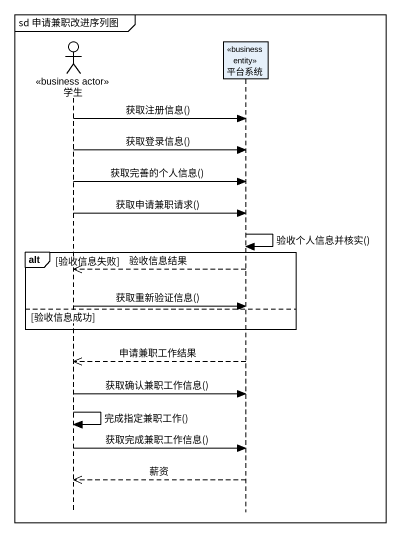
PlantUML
@startuml
mainframe sd 申请兼职改进序列图
hide footbox
actor 学生 <<business actor>>
participant 平台系统 <<business entity>>

学生 -> 平台系统 : 获取注册信息()
学生 -> 平台系统 : 获取登录信息()
学生 -> 平台系统 : 获取完善的个人信息()
学生 -> 平台系统 : 获取申请兼职请求()
平台系统 -> 平台系统 : 验收个人信息并核实()
alt 验收信息失败
  平台系统 -->> 学生 : 验收信息结果
  学生 -> 平台系统 : 获取重新验证信息()
else 验收信息成功
end
平台系统 -->> 学生 : 申请兼职工作结果
学生 -> 平台系统 : 获取确认兼职工作信息()
学生 -> 学生 : 完成指定兼职工作()
学生 -> 平台系统 : 获取完成兼职工作信息()
平台系统 -->> 学生 : 薪资
@enduml
